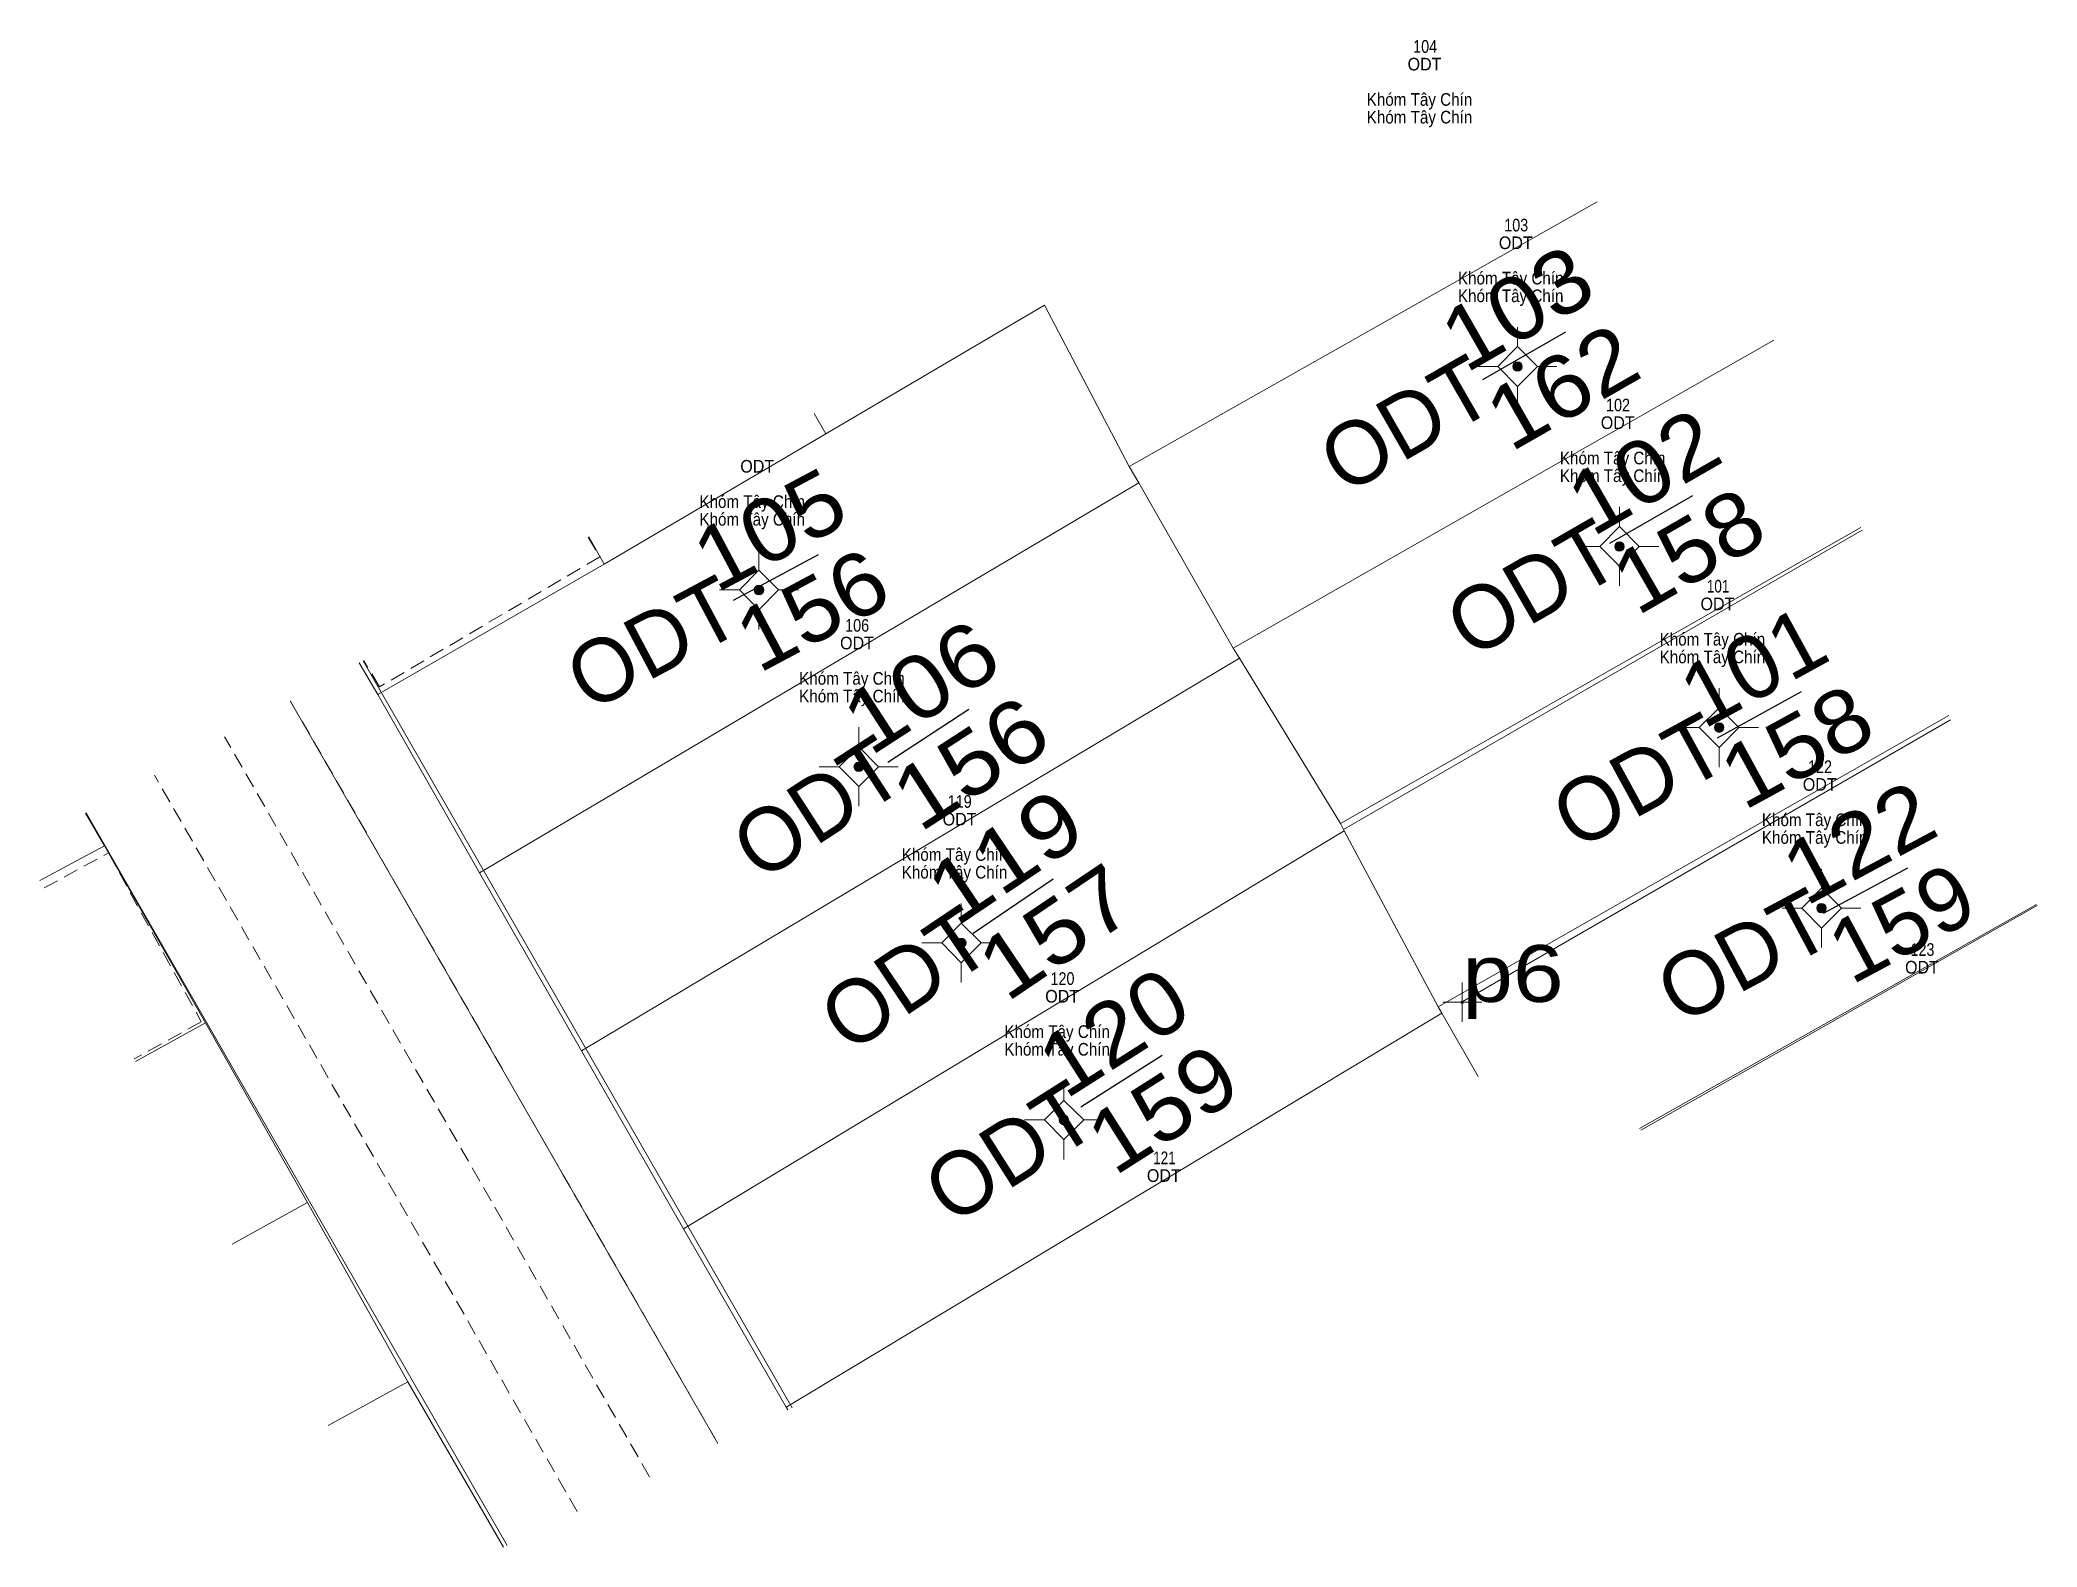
# Model space of a CAD drawing. Header units: metres. Extents: x 536786.6 to 536849.9, y 1838256.6 to 1838304.4.
import ezdxf
from ezdxf.enums import TextEntityAlignment as Align

# ---------------------------------------------------------------- set-up
doc = ezdxf.new("R2010")
doc.units = ezdxf.units.M
doc.header["$LTSCALE"] = 0.16
doc.header["$PDMODE"] = 32
doc.header["$PDSIZE"] = 0.08
doc.linetypes.add('MEDIUM_DASHED', pattern=[4.5, 3, -1.5])
for name, color, linetype, lineweight in [('10', 7, 'Continuous', 13), ('11', 7, 'Continuous', 13), ('12', 7, 'Continuous', 13), ('13', 7, 'Continuous', 25), ('14', 7, 'MEDIUM_DASHED', 13), ('22', 7, 'MEDIUM_DASHED', 13), ('23', 7, 'Continuous', 13), ('7', 7, 'Continuous', 13)]:
    doc.layers.add(name, color=color, linetype=linetype, lineweight=lineweight)
doc.layers.add('15', color=7, linetype='Continuous')

msp = doc.modelspace()

# ---------------------------------------------------------------- hatches: boundary and pattern name
at = {"layer": '11'}
for points in [[(536833.5798, 1838294.03, 1), (536833.2798, 1838294.03, 1)], [(536836.8098, 1838288.33, 1), (536836.5097, 1838288.33, 1)], [(536809.5498, 1838286.95, 1), (536809.2497, 1838286.95, 1)], [(536839.9697, 1838282.59, 1), (536839.6697, 1838282.59, 1)], [(536812.7098, 1838281.35, 1), (536812.4098, 1838281.35, 1)], [(536843.2098, 1838276.87, 1), (536842.9098, 1838276.87, 1)], [(536815.9598, 1838275.77, 1), (536815.6598, 1838275.77, 1)], [(536819.2098, 1838270.16, 1), (536818.9098, 1838270.16, 1)]]:
    msp.add_hatch(color=256, dxfattribs=at).paths.add_polyline_path(points)

# ---------------------------------------------------------------- linework, layer by layer
at = {"layer": '10'}
for p, q in [((536811.52, 1838291.9), (536818.44, 1838295.97)), ((536811.15, 1838292.54), (536811.52, 1838291.9)), ((536804.5, 1838287.77), (536811.52, 1838291.9)), ((536844.31, 1838288.93), (536827.82, 1838279.55)), ((536827.92, 1838279.36), (536844.35, 1838288.85)), ((536827.82, 1838279.55), (536824.62, 1838284.79)), ((536831.68, 1838273.9), (536847.15, 1838282.84)), ((536827.82, 1838279.55), (536827.94, 1838279.32)), ((536827.94, 1838279.32), (536807.01, 1838266.71)), ((536786.62, 1838277.75), (536788.66, 1838278.84)), ((536837.29, 1838269.89), (536849.87, 1838276.99)), ((536849.89, 1838276.95), (536837.34, 1838269.84)), ((536789.65, 1838272.01), (536791.87, 1838273.24)), ((536832.18, 1838271.54), (536831.03, 1838273.54)), ((536792.71, 1838266.23), (536795.1, 1838267.55)), ((536795.75, 1838260.48), (536798.27, 1838261.86))]:
    msp.add_line(p, q, dxfattribs=at)
for points in [[(536835.95, 1838299.25), (536821.13, 1838290.86), (536818.44, 1838295.97)], [(536821.43, 1838290.34), (536824.42, 1838285.11), (536841.55, 1838294.86)], [(536821.13, 1838290.86), (536821.43, 1838290.34), (536800.55, 1838277.99)], [(536804.01, 1838288.63), (536804.5, 1838287.77), (536797.32, 1838283.64)], [(536824.42, 1838285.11), (536824.62, 1838284.79), (536803.78, 1838272.35)], [(536827.94, 1838279.32), (536830.92, 1838273.74), (536847.09, 1838282.97)], [(536830.92, 1838273.74), (536831.03, 1838273.54), (536810.26, 1838261.06)]]:
    msp.add_lwpolyline(points, dxfattribs=at)
at = {"layer": '11'}
for p, q in [((536833.43, 1838295.28), (536833.43, 1838294.66)), ((536832.81, 1838294.03), (536832.18, 1838294.03)), ((536833.43, 1838293.4), (536833.43, 1838292.78)), ((536834.68, 1838294.03), (536834.06, 1838294.03)), ((536836.66, 1838289.58), (536836.66, 1838288.96)), ((536809.4, 1838288.2), (536809.4, 1838287.58)), ((536836.04, 1838288.33), (536835.41, 1838288.33)), ((536837.91, 1838288.33), (536837.28, 1838288.33)), ((536836.66, 1838287.7), (536836.66, 1838287.08)), ((536808.78, 1838286.95), (536808.15, 1838286.95)), ((536810.65, 1838286.95), (536810.02, 1838286.95)), ((536809.4, 1838286.32), (536809.4, 1838285.7)), ((536839.82, 1838283.84), (536839.82, 1838283.22)), ((536812.56, 1838282.6), (536812.56, 1838281.98)), ((536839.19, 1838282.59), (536838.57, 1838282.59)), ((536841.07, 1838282.59), (536840.44, 1838282.59)), ((536839.82, 1838281.96), (536839.82, 1838281.34)), ((536811.94, 1838281.35), (536811.31, 1838281.35)), ((536813.81, 1838281.35), (536813.19, 1838281.35)), ((536812.56, 1838280.72), (536812.56, 1838280.1)), ((536843.06, 1838278.12), (536843.06, 1838277.5)), ((536815.81, 1838277.02), (536815.81, 1838276.4)), ((536842.44, 1838276.87), (536841.81, 1838276.87)), ((536844.31, 1838276.87), (536843.69, 1838276.87)), ((536815.19, 1838275.77), (536814.56, 1838275.77)), ((536817.06, 1838275.77), (536816.44, 1838275.77)), ((536843.06, 1838276.24), (536843.06, 1838275.62)), ((536815.81, 1838275.14), (536815.81, 1838274.52)), ((536819.06, 1838271.41), (536819.06, 1838270.78)), ((536818.44, 1838270.16), (536817.81, 1838270.16)), ((536820.31, 1838270.16), (536819.69, 1838270.16)), ((536819.06, 1838269.54), (536819.06, 1838268.91))]:
    msp.add_line(p, q, dxfattribs=at)
for points in [[(536833.43, 1838294.66), (536832.81, 1838294.03), (536833.43, 1838293.4), (536834.06, 1838294.03)], [(536836.66, 1838288.96), (536836.04, 1838288.33), (536836.66, 1838287.7), (536837.28, 1838288.33)], [(536809.4, 1838287.58), (536808.78, 1838286.95), (536809.4, 1838286.32), (536810.02, 1838286.95)], [(536839.82, 1838283.22), (536839.19, 1838282.59), (536839.82, 1838281.96), (536840.44, 1838282.59)], [(536812.56, 1838281.98), (536811.94, 1838281.35), (536812.56, 1838280.72), (536813.19, 1838281.35)], [(536843.06, 1838277.5), (536842.44, 1838276.87), (536843.06, 1838276.24), (536843.69, 1838276.87)], [(536815.81, 1838276.4), (536815.19, 1838275.77), (536815.81, 1838275.14), (536816.44, 1838275.77)], [(536819.06, 1838270.78), (536818.44, 1838270.16), (536819.06, 1838269.54), (536819.69, 1838270.16)]]:
    msp.add_lwpolyline(points, close=True, dxfattribs=at)
for centre in [(536833.4298, 1838294.03), (536836.6597, 1838288.33), (536809.3997, 1838286.95), (536839.8197, 1838282.59), (536812.5598, 1838281.35), (536843.0598, 1838276.87), (536815.8098, 1838275.77), (536819.0598, 1838270.16)]:
    msp.add_circle(centre, 0.15, dxfattribs=at)
at = {"layer": '12'}
for p, q in [((536810.45, 1838261.04), (536796.86, 1838284.71)), ((536801.42, 1838256.68), (536788.08, 1838279.89))]:
    msp.add_line(p, q, dxfattribs=at)
at = {"layer": '13'}
for p, q in [((536832.33, 1838293.62), (536834.96, 1838295.13)), ((536836.35, 1838288.43), (536838.98, 1838289.94)), ((536808.59, 1838286.63), (536811.29, 1838288.07)), ((536839.77, 1838282.27), (536842.43, 1838283.73)), ((536813.48, 1838281.5), (536816.05, 1838283.17)), ((536816.18, 1838276.08), (536818.72, 1838277.8)), ((536843.12, 1838276.71), (536845.8, 1838278.15)), ((536819.6, 1838270.58), (536822.17, 1838272.21))]:
    msp.add_line(p, q, dxfattribs=at)
at = {"layer": '14'}
for p, q in [((536797.38, 1838283.88), (536796.88, 1838284.72)), ((536791.73, 1838273.27), (536789.61, 1838272.1))]:
    msp.add_line(p, q, dxfattribs=at)
for points in [[(536803.99, 1838288.62), (536804.36, 1838288), (536797.38, 1838283.88)], [(536786.75, 1838277.51), (536788.79, 1838278.62), (536791.73, 1838273.27)]]:
    msp.add_lwpolyline(points, dxfattribs=at)
at = {"layer": '22', "linetype": 'Continuous'}
msp.add_line((536808.1, 1838259.91), (536794.55, 1838283.44), dxfattribs=at)
at = {"layer": '22'}
for p, q in [((536808.1, 1838259.91), (536794.55, 1838283.44)), ((536805.93, 1838258.86), (536792.47, 1838282.3)), ((536803.64, 1838257.76), (536790.25, 1838281.08))]:
    msp.add_line(p, q, dxfattribs=at)
at = {"layer": '23'}
for p, q in [((536797.32, 1838283.64), (536796.73, 1838284.64)), ((536788.06, 1838279.88), (536788.66, 1838278.84)), ((536788.66, 1838278.84), (536791.87, 1838273.24)), ((536791.87, 1838273.24), (536795.1, 1838267.55)), ((536807.01, 1838266.71), (536803.78, 1838272.35))]:
    msp.add_line(p, q, dxfattribs=at)
for points in [[(536803.78, 1838272.35), (536800.55, 1838277.99), (536797.32, 1838283.64)], [(536795.1, 1838267.55), (536798.27, 1838261.86), (536801.31, 1838256.63)], [(536810.31, 1838260.98), (536810.26, 1838261.06), (536807.01, 1838266.71)]]:
    msp.add_lwpolyline(points, dxfattribs=at)
at = {"layer": '7'}
for p, q in [((536831.68, 1838273.27), (536831.68, 1838274.52)), ((536831.68, 1838273.27), (536831.68, 1838274.52)), ((536832.3, 1838273.89), (536831.06, 1838273.89)), ((536832.3, 1838273.89), (536831.06, 1838273.89))]:
    msp.add_line(p, q, dxfattribs=at)
msp.add_point((536831.68, 1838273.89), dxfattribs=at)

# ---------------------------------------------------------------- texts
at = {"layer": '12', "width": 1.2}
msp.add_text('p6', height=1.8, dxfattribs=at).set_placement((536831.68, 1838273.9))
msp.add_text('p6', height=1.8, dxfattribs=at).set_placement((536831.68, 1838273.9))
msp.add_text('p6', height=1.8, dxfattribs=at).set_placement((536831.68, 1838273.9))
msp.add_text('p6', height=1.8, dxfattribs=at).set_placement((536831.68, 1838273.9))
msp.add_text('p6', height=1.8, dxfattribs=at).set_placement((536831.68, 1838273.9))
at = {"layer": '13'}
for s, rotation, width, p in [('103', 29.827, 1.1, (536833.9126, 1838295.0184)), ('162', 29.827, 1.1, (536835.3426, 1838292.5184)), ('102', 29.933, 1.1, (536837.921, 1838289.8328)), ('105', 28.043, 1.1, (536810.2049, 1838287.9878)), ('158', 29.933, 1.1, (536839.341, 1838287.3328)), ('156', 28.043, 1.1, (536811.5549, 1838285.4432)), ('106', 32.969, 1.15, (536815.0708, 1838283.0551)), ('101', 28.677, 1.05, (536841.3751, 1838283.6441)), ('156', 32.969, 1.15, (536816.6408, 1838280.6351)), ('158', 28.677, 1.1, (536842.7501, 1838281.1206)), ('122', 28.147, 1.1, (536844.7133, 1838278.0667)), ('119', 33.952, 1.15, (536817.7615, 1838277.6817)), ('157', 33.952, 1.15, (536819.3665, 1838275.2952)), ('159', 28.147, 1.05, (536846.0733, 1838275.526)), ('120', 32.426, 1.1, (536821.1738, 1838272.1055)), ('159', 32.426, 1.1, (536822.7288, 1838269.676))]:
    msp.add_text(s, height=2, rotation=rotation, dxfattribs=dict(at, width=width)).set_placement(p, align=Align.CENTER)
for rotation, p in [(29.827, (536833.4852, 1838293.1163)), (29.933, (536837.492, 1838287.928)), (28.043, (536809.6597, 1838286.0655)), (28.677, (536840.8803, 1838281.7394)), (32.969, (536814.7916, 1838281.1562)), (33.952, (536817.543, 1838275.798)), (28.147, (536844.2065, 1838276.1667)), (32.426, (536820.8876, 1838270.217))]:
    msp.add_text('ODT ', height=2, rotation=rotation, dxfattribs=at).set_placement(p, align=Align.RIGHT)
at = {"layer": '15'}
for s, width, p in [('104', 0.85, (536830.505, 1838303.97)), ('ODT', 0.95, (536830.485, 1838303.41)), ('Khóm Tây Chín', 0.9, (536830.325, 1838302.29)), ('Khóm Tây Chín', 0.9, (536830.325, 1838301.73)), ('103', 0.85, (536833.39, 1838298.31)), ('ODT', 0.95, (536833.375, 1838297.75)), ('Khóm Tây Chín', 0.9, (536833.215, 1838296.63)), ('Khóm Tây Chín', 0.9, (536833.215, 1838296.07)), ('102', 0.85, (536836.615, 1838292.61)), ('ODT', 0.95, (536836.605, 1838292.05)), ('ODT', 0.95, (536809.345, 1838290.67)), ('Khóm Tây Chín', 0.9, (536836.445, 1838290.93)), ('Khóm Tây Chín', 0.9, (536836.445, 1838290.37)), ('Khóm Tây Chín', 0.9, (536809.185, 1838289.55)), ('Khóm Tây Chín', 0.9, (536809.185, 1838288.99)), ('101', 0.8, (536839.785, 1838286.87)), ('ODT', 0.95, (536839.765, 1838286.31)), ('106', 0.85, (536812.51, 1838285.63)), ('ODT', 0.95, (536812.505, 1838285.07)), ('Khóm Tây Chín', 0.9, (536839.605, 1838285.19)), ('Khóm Tây Chín', 0.9, (536839.605, 1838284.63)), ('Khóm Tây Chín', 0.9, (536812.345, 1838283.95)), ('Khóm Tây Chín', 0.9, (536812.345, 1838283.39)), ('122', 0.85, (536843.015, 1838281.15)), ('ODT', 0.95, (536843.005, 1838280.59)), ('119', 0.85, (536815.76, 1838280.05)), ('ODT', 0.95, (536815.755, 1838279.49)), ('Khóm Tây Chín', 0.9, (536842.845, 1838279.47)), ('Khóm Tây Chín', 0.9, (536842.845, 1838278.91)), ('Khóm Tây Chín', 0.9, (536815.595, 1838278.37)), ('Khóm Tây Chín', 0.9, (536815.595, 1838277.81)), ('123', 0.85, (536846.26, 1838275.36)), ('ODT', 0.95, (536846.245, 1838274.8)), ('120', 0.85, (536819.015, 1838274.44)), ('ODT', 0.95, (536819.005, 1838273.88)), ('Khóm Tây Chín', 0.9, (536818.845, 1838272.76)), ('Khóm Tây Chín', 0.9, (536818.845, 1838272.2)), ('121', 0.8, (536822.245, 1838268.76)), ('ODT', 0.95, (536822.225, 1838268.2))]:
    msp.add_text(s, height=0.4, dxfattribs=dict(at, width=width)).set_placement(p, align=Align.CENTER)

doc.saveas('drawing.dxf')
